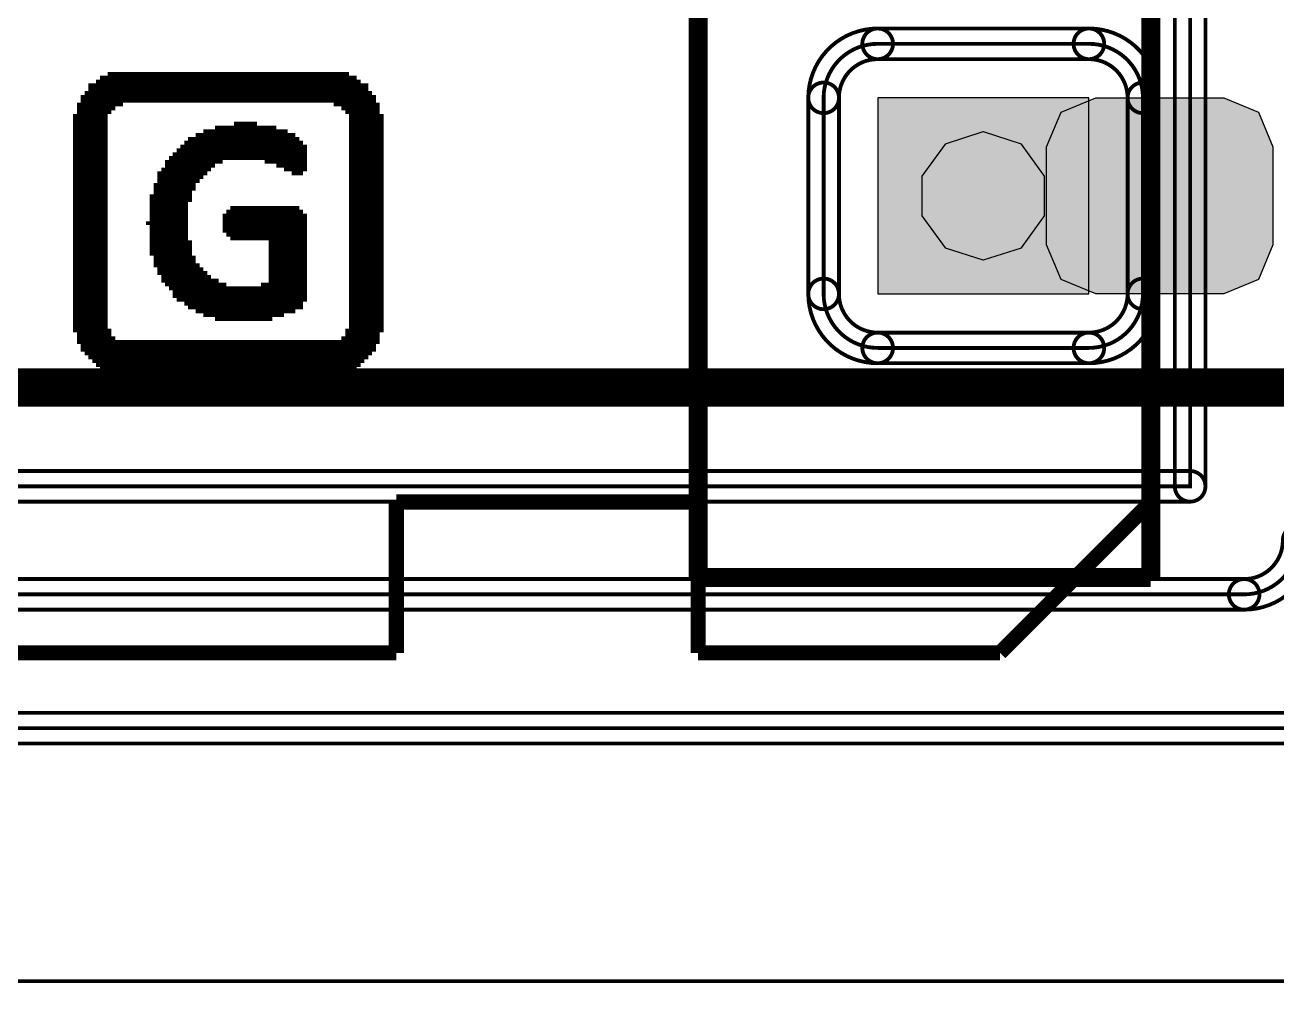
# Model space of a CAD drawing. Header units: millimetres. Extents: x -20.3 to 71.3, y -20.5 to 20.3.
# Drawn here: x 32.64 to 40.94, y -20.48 to -13.98 of the extents above; entities that cross this region are included whole.
import ezdxf

# ---------------------------------------------------------------- set-up
doc = ezdxf.new("R2010")
doc.units = ezdxf.units.MM
for name, color, linetype, true_color in [('Bottom Layer', 7, 'Continuous', 0x0000ff), ('Hole Layer', 7, 'Continuous', 0x222222), ('Top Layer', 7, 'Continuous', 0xff0000), ('Top Silkscreen Layer', 7, 'Continuous', 0xffcc00)]:
    doc.layers.add(name, color=color, linetype=linetype, true_color=true_color)

msp = doc.modelspace()

# ---------------------------------------------------------------- hatches: boundary and pattern name
at = {"layer": 'Bottom Layer'}
msp.add_hatch(color=256, dxfattribs=at).paths.add_polyline_path([(39.6891, -15.763), (39.6891, -14.463), (38.2891, -14.463), (38.2891, -15.763)])
at = {"layer": 'Hole Layer'}
msp.add_hatch(color=256, dxfattribs=at).paths.add_polyline_path([(38.9916, -15.538), (39.2414, -15.4569), (39.3958, -15.2444), (39.3958, -14.9817), (39.2414, -14.7692), (38.9916, -14.688), (38.9865, -14.688), (38.7367, -14.7692), (38.5823, -14.9817), (38.5823, -15.2444), (38.7367, -15.4569), (38.9865, -15.538)])
at = {"layer": 'Top Layer'}
for points in [[(39.6891, -15.763), (39.6891, -14.463), (38.2891, -14.463), (38.2891, -15.763)], [(40.9091, -15.438), (40.8139, -15.6678), (40.5841, -15.763), (39.7341, -15.763), (39.5043, -15.6678), (39.4091, -15.438), (39.4091, -14.788), (39.5043, -14.5582), (39.7341, -14.463), (40.5841, -14.463), (40.8139, -14.5582), (40.9091, -14.788)]]:
    msp.add_hatch(color=256, dxfattribs=at).paths.add_polyline_path(points)

# ---------------------------------------------------------------- linework, layer by layer
at = {"layer": 'Bottom Layer', "const_width": 0.0254}
for points in [[(-20.32, 20.32), (71.1201, 20.32), (71.1201, -20.193), (71.2471, -20.32), (-20.066, -20.32), (-20.193, -20.447)], [(19.0762, -17.0389), (19.0762, 16.2449), (40.3599, 16.2449), (40.3599, -17.0389)]]:
    msp.add_lwpolyline(points, close=True, dxfattribs=at)
for points in [[(-0.0001, -18.6419, -0.414214), (-18.642, 0, -0.414188), (-0.0019, 18.6419), (0.3915, 18.6378), (0.3915, 18.6378, 0.0013), (0.3933, 18.6377), (0.3935, 18.6377, 0.0013), (0.3953, 18.6377, 0.037953), (0.4494, 18.6419), (49.9992, 18.6419), (50.1659, 18.6411, -0.411609), (68.6419, 0, -0.414214), (50, -18.6419, -0.000105), (49.9923, -18.6418), (49.9603, -18.6418), (49.9602, -18.6418, 0.000262), (49.9599, -18.6418, 0.004211), (49.9538, -18.6419), (0, -18.6419)], [(40.2583, 16.2449, -1), (40.4615, 16.2449), (40.4615, -17.0389, -1), (40.2583, -17.0389)], [(37.8293, -14.463, -0.414214), (38.2891, -14.0033, -1), (38.2891, -14.2065, 0.414214), (38.0325, -14.463, -1)], [(38.2891, -14.2065, -1), (38.2891, -14.0033), (39.6891, -14.0033, -1), (39.6891, -14.2065)], [(38.2891, -14.2065, -1), (38.2891, -14.0033), (38.2891, -14.0033, -1), (38.2891, -14.2065)], [(39.6891, -14.0033, -0.414214), (40.1488, -14.463, -1), (39.9456, -14.463, 0.414214), (39.6891, -14.2065, -1)], [(37.9309, -15.763, 0.414214), (38.2891, -16.1212), (39.6891, -16.1212), (39.6891, -16.1212, 0.414214), (40.0472, -15.763), (40.0472, -14.463, 0.414214), (39.6891, -14.1049), (38.2891, -14.1049), (38.2891, -14.1049, 0.414214), (37.9309, -14.463)], [(37.8293, -14.463, -1), (38.0325, -14.463), (38.0325, -15.763, -1), (37.8293, -15.763)], [(40.1488, -15.763, -1), (39.9456, -15.763), (39.9456, -14.463, -1), (40.1488, -14.463)], [(38.2891, -16.2228, -0.414214), (37.8293, -15.763, -1), (38.0325, -15.763, 0.414214), (38.2891, -16.0196, -1)], [(40.1488, -15.763, -0.414214), (39.6891, -16.2228, -1), (39.6891, -16.0196, 0.414214), (39.9456, -15.763, -1)], [(38.2891, -16.2228, -1), (38.2891, -16.0196), (39.6891, -16.0196, -1), (39.6891, -16.2228)], [(39.6891, -16.2228, -1), (39.6891, -16.0196), (39.6891, -16.0196, -1), (39.6891, -16.2228)], [(19.0762, -17.1405, -1), (19.0762, -16.9373), (40.3599, -16.9373, -1), (40.3599, -17.1405)], [(41.1778, -17.397, -0.414214), (40.7181, -17.8568, -1), (40.7181, -17.6536, 0.414214), (40.9746, -17.397, -1)], [(18.718, -17.8568, -1), (18.718, -17.6536), (40.7181, -17.6536, -1), (40.7181, -17.8568)], [(40.7181, -17.8568, -1), (40.7181, -17.6536), (40.7181, -17.6536, -1), (40.7181, -17.8568)], [(0, -18.7435, -1), (0, -18.5403), (49.9538, -18.5403, -1), (49.9538, -18.7435)]]:
    msp.add_lwpolyline(points, format="xyb", close=True, dxfattribs=at)
msp.add_lwpolyline([(18.718, -17.7552), (40.7181, -17.7552), (40.7181, -17.7552, 0.414214), (41.0762, -17.397), (41.0762, -17.397), (41.0762, 16.603), (41.0762, 16.603, 0.414214), (40.7181, 16.9612), (40.7181, 16.9612), (18.718, 16.9612)], format="xyb", dxfattribs=at)
at = {"layer": 'Bottom Layer'}
msp.add_lwpolyline([(39.6891, -15.763), (39.6891, -14.463), (38.2891, -14.463), (38.2891, -15.763)], close=True, dxfattribs=at)
at = {"layer": 'Hole Layer'}
msp.add_lwpolyline([(38.9916, -15.538), (39.2414, -15.4569), (39.3958, -15.2444), (39.3958, -14.9817), (39.2414, -14.7692), (38.9916, -14.688), (38.9865, -14.688), (38.7367, -14.7692), (38.5823, -14.9817), (38.5823, -15.2444), (38.7367, -15.4569), (38.9865, -15.538)], close=True, dxfattribs=at)
at = {"layer": 'Top Layer', "const_width": 0.0254}
msp.add_lwpolyline([(-20.193, 20.32), (71.2471, 20.32), (71.2471, -20.32), (-20.066, -20.32), (-20.193, -20.447)], close=True, dxfattribs=at)
for points in [[(-0.0001, -18.6419, -0.414214), (-18.642, 0, -0.414188), (-0.0019, 18.6419), (0.3915, 18.6378), (0.3915, 18.6378, 0.0013), (0.3933, 18.6377), (0.3935, 18.6377, 0.0013), (0.3953, 18.6377, 0.037953), (0.4494, 18.6419), (49.9992, 18.6419), (50.1659, 18.6411, -0.411609), (68.6419, 0, -0.414214), (50, -18.6419, -0.000105), (49.9923, -18.6418), (49.9603, -18.6418), (49.9602, -18.6418, 0.000262), (49.9599, -18.6418, 0.004211), (49.9538, -18.6419), (0, -18.6419)], [(41.1778, -17.397, -0.414214), (40.7181, -17.8568, -1), (40.7181, -17.6536, 0.414214), (40.9746, -17.397, -1)], [(18.718, -17.8568, -1), (18.718, -17.6536), (40.7181, -17.6536, -1), (40.7181, -17.8568)], [(40.7181, -17.8568, -1), (40.7181, -17.6536), (40.7181, -17.6536, -1), (40.7181, -17.8568)], [(0, -18.7435, -1), (0, -18.5403), (49.9538, -18.5403, -1), (49.9538, -18.7435)]]:
    msp.add_lwpolyline(points, format="xyb", close=True, dxfattribs=at)
msp.add_lwpolyline([(18.718, -17.7552), (40.7181, -17.7552), (40.7181, -17.7552, 0.414214), (41.0762, -17.397), (41.0762, -17.397), (41.0762, -16.8682), (41.9101, -16.8682), (41.9101, -16.8682, 0.414214), (42.3952, -16.383), (42.3952, -16.383), (42.3952, -15.4378, 0.189684), (42.573, -14.986, 0.378377), (41.992, -14.3282), (50.2921, -14.3282)], format="xyb", dxfattribs=at)
at = {"layer": 'Top Layer'}
for points in [[(39.6891, -15.763), (39.6891, -14.463), (38.2891, -14.463), (38.2891, -15.763)], [(40.9091, -15.438), (40.8139, -15.6678), (40.5841, -15.763), (39.7341, -15.763), (39.5043, -15.6678), (39.4091, -15.438), (39.4091, -14.788), (39.5043, -14.5582), (39.7341, -14.463), (40.5841, -14.463), (40.8139, -14.5582), (40.9091, -14.788)]]:
    msp.add_lwpolyline(points, close=True, dxfattribs=at)
at = {"layer": 'Top Layer', "const_width": 0.254}
msp.add_lwpolyline([(22.606, -16.383), (41.9101, -16.383)], dxfattribs=at)
at = {"layer": 'Top Silkscreen Layer'}
for points, const_width in [([(40.0991, -17.143), (40.0991, 14.857)], 0.1), ([(40.0991, -17.143), (40.0991, 14.857)], 0.1), ([(37.0991, -7.643), (37.0991, -17.6431)], 0.127), ([(37.0991, -7.643), (37.0991, -17.6431)], 0.127), ([(40.0991, -17.643), (40.0991, -7.643)], 0.127), ([(40.0991, -17.643), (40.0991, -7.643)], 0.127), ([(33.1091, -14.3544), (34.8617, -14.3544)], 0.0254), ([(33.1091, -14.3544), (34.8617, -14.3544)], 0.0254), ([(33.1345, -14.329), (34.8363, -14.329)], 0.0254), ([(33.1345, -14.329), (34.8363, -14.329)], 0.0254), ([(33.1853, -14.3036), (34.7855, -14.3036)], 0.0254), ([(33.1853, -14.3036), (34.7855, -14.3036)], 0.0254), ([(33.0329, -14.4306), (34.9379, -14.4306)], 0.0254), ([(33.0329, -14.4306), (34.9379, -14.4306)], 0.0254), ([(33.0583, -14.3798), (34.9125, -14.3798)], 0.0254), ([(33.0583, -14.3798), (34.9125, -14.3798)], 0.0254), ([(33.0583, -14.4052), (34.9125, -14.4052)], 0.0254), ([(33.0583, -14.4052), (34.9125, -14.4052)], 0.0254), ([(32.9821, -14.5068), (33.2869, -14.5068)], 0.0254), ([(32.9821, -14.5068), (33.2869, -14.5068)], 0.0254), ([(32.9821, -14.5322), (33.2361, -14.5322)], 0.0254), ([(32.9821, -14.5322), (33.2361, -14.5322)], 0.0254), ([(33.0075, -14.456), (34.9633, -14.456)], 0.0254), ([(33.0075, -14.456), (34.9633, -14.456)], 0.0254), ([(33.0075, -14.4814), (34.9633, -14.4814)], 0.0254), ([(33.0075, -14.4814), (34.9633, -14.4814)], 0.0254), ([(34.6839, -14.5068), (34.9887, -14.5068)], 0.0254), ([(34.6839, -14.5068), (34.9887, -14.5068)], 0.0254), ([(34.7347, -14.5322), (34.9887, -14.5322)], 0.0254), ([(34.7347, -14.5322), (34.9887, -14.5322)], 0.0254), ([(32.9567, -14.583), (33.1853, -14.583)], 0.0254), ([(32.9567, -14.583), (33.1853, -14.583)], 0.0254), ([(32.9567, -14.6084), (33.1853, -14.6084)], 0.0254), ([(32.9567, -14.6084), (33.1853, -14.6084)], 0.0254), ([(32.9821, -14.5576), (33.2107, -14.5576)], 0.0254), ([(32.9821, -14.5576), (33.2107, -14.5576)], 0.0254), ([(34.7601, -14.5576), (34.9887, -14.5576)], 0.0254), ([(34.7601, -14.5576), (34.9887, -14.5576)], 0.0254), ([(34.7855, -14.583), (35.0141, -14.583)], 0.0254), ([(34.7855, -14.583), (35.0141, -14.583)], 0.0254), ([(34.7855, -14.6084), (35.0141, -14.6084)], 0.0254), ([(34.7855, -14.6084), (35.0141, -14.6084)], 0.0254), ([(32.9567, -14.6338), (33.1853, -14.6338)], 0.0254), ([(32.9567, -14.6338), (33.1853, -14.6338)], 0.0254), ([(32.9567, -14.6592), (33.1853, -14.6592)], 0.0254), ([(32.9567, -14.6592), (33.1853, -14.6592)], 0.0254), ([(32.9567, -14.6846), (33.1853, -14.6846)], 0.0254), ([(32.9567, -14.6846), (33.1853, -14.6846)], 0.0254), ([(33.8203, -14.6846), (34.3791, -14.6846)], 0.0254), ([(33.8203, -14.6846), (34.3791, -14.6846)], 0.0254), ([(33.8965, -14.6592), (34.3029, -14.6592)], 0.0254), ([(33.8965, -14.6592), (34.3029, -14.6592)], 0.0254), ([(34.0235, -14.6338), (34.1759, -14.6338)], 0.0254), ([(34.0235, -14.6338), (34.1759, -14.6338)], 0.0254), ([(34.7855, -14.6338), (35.0141, -14.6338)], 0.0254), ([(34.7855, -14.6338), (35.0141, -14.6338)], 0.0254), ([(34.7855, -14.6592), (35.0141, -14.6592)], 0.0254), ([(34.7855, -14.6592), (35.0141, -14.6592)], 0.0254), ([(34.7855, -14.6846), (35.0141, -14.6846)], 0.0254), ([(34.7855, -14.6846), (35.0141, -14.6846)], 0.0254), ([(32.9567, -14.71), (33.1853, -14.71)], 0.0254), ([(32.9567, -14.71), (33.1853, -14.71)], 0.0254), ([(32.9567, -14.7354), (33.1853, -14.7354)], 0.0254), ([(32.9567, -14.7354), (33.1853, -14.7354)], 0.0254), ([(32.9567, -14.7608), (33.1853, -14.7608)], 0.0254), ([(32.9567, -14.7608), (33.1853, -14.7608)], 0.0254), ([(33.6933, -14.7608), (34.4807, -14.7608)], 0.0254), ([(33.6933, -14.7608), (34.4807, -14.7608)], 0.0254), ([(33.7187, -14.7354), (34.4553, -14.7354)], 0.0254), ([(33.7187, -14.7354), (34.4553, -14.7354)], 0.0254), ([(33.7695, -14.71), (34.4299, -14.71)], 0.0254), ([(33.7695, -14.71), (34.4299, -14.71)], 0.0254), ([(34.7855, -14.71), (35.0141, -14.71)], 0.0254), ([(34.7855, -14.71), (35.0141, -14.71)], 0.0254), ([(34.7855, -14.7354), (35.0141, -14.7354)], 0.0254), ([(34.7855, -14.7354), (35.0141, -14.7354)], 0.0254), ([(34.7855, -14.7608), (35.0141, -14.7608)], 0.0254), ([(34.7855, -14.7608), (35.0141, -14.7608)], 0.0254), ([(32.9567, -14.7862), (33.1853, -14.7862)], 0.0254), ([(32.9567, -14.7862), (33.1853, -14.7862)], 0.0254), ([(32.9567, -14.8116), (33.1853, -14.8116)], 0.0254), ([(32.9567, -14.8116), (33.1853, -14.8116)], 0.0254), ([(32.9567, -14.837), (33.1853, -14.837)], 0.0254), ([(32.9567, -14.837), (33.1853, -14.837)], 0.0254), ([(32.9567, -14.8624), (33.1853, -14.8624)], 0.0254), ([(32.9567, -14.8624), (33.1853, -14.8624)], 0.0254), ([(33.5917, -14.8624), (34.5061, -14.8624)], 0.0254), ([(33.5917, -14.8624), (34.5061, -14.8624)], 0.0254), ([(33.6171, -14.837), (34.5061, -14.837)], 0.0254), ([(33.6171, -14.837), (34.5061, -14.837)], 0.0254), ([(33.6425, -14.8116), (34.5061, -14.8116)], 0.0254), ([(33.6425, -14.8116), (34.5061, -14.8116)], 0.0254), ([(33.6679, -14.7862), (34.5061, -14.7862)], 0.0254), ([(33.6679, -14.7862), (34.5061, -14.7862)], 0.0254), ([(34.7855, -14.7862), (35.0141, -14.7862)], 0.0254), ([(34.7855, -14.7862), (35.0141, -14.7862)], 0.0254), ([(34.7855, -14.8116), (35.0141, -14.8116)], 0.0254), ([(34.7855, -14.8116), (35.0141, -14.8116)], 0.0254), ([(34.7855, -14.837), (35.0141, -14.837)], 0.0254), ([(34.7855, -14.837), (35.0141, -14.837)], 0.0254), ([(34.7855, -14.8624), (35.0141, -14.8624)], 0.0254), ([(34.7855, -14.8624), (35.0141, -14.8624)], 0.0254), ([(32.9567, -14.8878), (33.1853, -14.8878)], 0.0254), ([(32.9567, -14.8878), (33.1853, -14.8878)], 0.0254), ([(32.9567, -14.9132), (33.1853, -14.9132)], 0.0254), ([(32.9567, -14.9132), (33.1853, -14.9132)], 0.0254), ([(32.9567, -14.9386), (33.1853, -14.9386)], 0.0254), ([(32.9567, -14.9386), (33.1853, -14.9386)], 0.0254), ([(33.5409, -14.9386), (33.8711, -14.9386)], 0.0254), ([(33.5409, -14.9386), (33.8711, -14.9386)], 0.0254), ([(33.5663, -14.8878), (33.9473, -14.8878)], 0.0254), ([(33.5663, -14.8878), (33.9473, -14.8878)], 0.0254), ([(33.5663, -14.9132), (33.8965, -14.9132)], 0.0254), ([(33.5663, -14.9132), (33.8965, -14.9132)], 0.0254), ([(34.2267, -14.8878), (34.5061, -14.8878)], 0.0254), ([(34.2267, -14.8878), (34.5061, -14.8878)], 0.0254), ([(34.3029, -14.9132), (34.5061, -14.9132)], 0.0254), ([(34.3029, -14.9132), (34.5061, -14.9132)], 0.0254), ([(34.3537, -14.9386), (34.5061, -14.9386)], 0.0254), ([(34.3537, -14.9386), (34.5061, -14.9386)], 0.0254), ([(34.7855, -14.8878), (35.0141, -14.8878)], 0.0254), ([(34.7855, -14.8878), (35.0141, -14.8878)], 0.0254), ([(34.7855, -14.9132), (35.0141, -14.9132)], 0.0254), ([(34.7855, -14.9132), (35.0141, -14.9132)], 0.0254), ([(34.7855, -14.9386), (35.0141, -14.9386)], 0.0254), ([(34.7855, -14.9386), (35.0141, -14.9386)], 0.0254), ([(32.9567, -14.964), (33.1853, -14.964)], 0.0254), ([(32.9567, -14.964), (33.1853, -14.964)], 0.0254), ([(32.9567, -14.9894), (33.1853, -14.9894)], 0.0254), ([(32.9567, -14.9894), (33.1853, -14.9894)], 0.0254), ([(32.9567, -15.0148), (33.1853, -15.0148)], 0.0254), ([(32.9567, -15.0148), (33.1853, -15.0148)], 0.0254), ([(33.5155, -14.964), (33.8457, -14.964)], 0.0254), ([(33.5155, -14.964), (33.8457, -14.964)], 0.0254), ([(33.5155, -14.9894), (33.8203, -14.9894)], 0.0254), ([(33.5155, -14.9894), (33.8203, -14.9894)], 0.0254), ([(33.5155, -15.0148), (33.7949, -15.0148)], 0.0254), ([(33.5155, -15.0148), (33.7949, -15.0148)], 0.0254), ([(34.4045, -14.964), (34.4807, -14.964)], 0.0254), ([(34.4045, -14.964), (34.4807, -14.964)], 0.0254), ([(34.7855, -14.964), (35.0141, -14.964)], 0.0254), ([(34.7855, -14.964), (35.0141, -14.964)], 0.0254), ([(34.7855, -14.9894), (35.0141, -14.9894)], 0.0254), ([(34.7855, -14.9894), (35.0141, -14.9894)], 0.0254), ([(34.7855, -15.0148), (35.0141, -15.0148)], 0.0254), ([(34.7855, -15.0148), (35.0141, -15.0148)], 0.0254), ([(32.9567, -15.0402), (33.1853, -15.0402)], 0.0254), ([(32.9567, -15.0402), (33.1853, -15.0402)], 0.0254), ([(32.9567, -15.0656), (33.1853, -15.0656)], 0.0254), ([(32.9567, -15.0656), (33.1853, -15.0656)], 0.0254), ([(32.9567, -15.091), (33.1853, -15.091)], 0.0254), ([(32.9567, -15.091), (33.1853, -15.091)], 0.0254), ([(33.4901, -15.0402), (33.7695, -15.0402)], 0.0254), ([(33.4901, -15.0402), (33.7695, -15.0402)], 0.0254), ([(33.4901, -15.0656), (33.7695, -15.0656)], 0.0254), ([(33.4901, -15.0656), (33.7695, -15.0656)], 0.0254), ([(33.4901, -15.091), (33.7441, -15.091)], 0.0254), ([(33.4901, -15.091), (33.7441, -15.091)], 0.0254), ([(34.7855, -15.0402), (35.0141, -15.0402)], 0.0254), ([(34.7855, -15.0402), (35.0141, -15.0402)], 0.0254), ([(34.7855, -15.0656), (35.0141, -15.0656)], 0.0254), ([(34.7855, -15.0656), (35.0141, -15.0656)], 0.0254), ([(34.7855, -15.091), (35.0141, -15.091)], 0.0254), ([(34.7855, -15.091), (35.0141, -15.091)], 0.0254), ([(32.9567, -15.1164), (33.1853, -15.1164)], 0.0254), ([(32.9567, -15.1164), (33.1853, -15.1164)], 0.0254), ([(32.9567, -15.1418), (33.1853, -15.1418)], 0.0254), ([(32.9567, -15.1418), (33.1853, -15.1418)], 0.0254), ([(32.9567, -15.1672), (33.1853, -15.1672)], 0.0254), ([(32.9567, -15.1672), (33.1853, -15.1672)], 0.0254), ([(32.9567, -15.1926), (33.1853, -15.1926)], 0.0254), ([(32.9567, -15.1926), (33.1853, -15.1926)], 0.0254), ([(33.4647, -15.1164), (33.7441, -15.1164)], 0.0254), ([(33.4647, -15.1164), (33.7441, -15.1164)], 0.0254), ([(33.4647, -15.1418), (33.7441, -15.1418)], 0.0254), ([(33.4647, -15.1418), (33.7441, -15.1418)], 0.0254), ([(33.4647, -15.1672), (33.7187, -15.1672)], 0.0254), ([(33.4647, -15.1672), (33.7187, -15.1672)], 0.0254), ([(33.4647, -15.1926), (33.7187, -15.1926)], 0.0254), ([(33.4647, -15.1926), (33.7187, -15.1926)], 0.0254), ([(33.9981, -15.1926), (34.4553, -15.1926)], 0.0254), ([(33.9981, -15.1926), (34.4553, -15.1926)], 0.0254), ([(34.7855, -15.1164), (35.0141, -15.1164)], 0.0254), ([(34.7855, -15.1164), (35.0141, -15.1164)], 0.0254), ([(34.7855, -15.1418), (35.0141, -15.1418)], 0.0254), ([(34.7855, -15.1418), (35.0141, -15.1418)], 0.0254), ([(34.7855, -15.1672), (35.0141, -15.1672)], 0.0254), ([(34.7855, -15.1672), (35.0141, -15.1672)], 0.0254), ([(34.7855, -15.1926), (35.0141, -15.1926)], 0.0254), ([(34.7855, -15.1926), (35.0141, -15.1926)], 0.0254), ([(32.9567, -15.218), (33.1853, -15.218)], 0.0254), ([(32.9567, -15.218), (33.1853, -15.218)], 0.0254), ([(32.9567, -15.2434), (33.1853, -15.2434)], 0.0254), ([(32.9567, -15.2434), (33.1853, -15.2434)], 0.0254), ([(32.9567, -15.2688), (33.1853, -15.2688)], 0.0254), ([(32.9567, -15.2688), (33.1853, -15.2688)], 0.0254), ([(33.4647, -15.218), (33.7187, -15.218)], 0.0254), ([(33.4647, -15.218), (33.7187, -15.218)], 0.0254), ([(33.4647, -15.2434), (33.7187, -15.2434)], 0.0254), ([(33.4647, -15.2434), (33.7187, -15.2434)], 0.0254), ([(33.4647, -15.2688), (33.7187, -15.2688)], 0.0254), ([(33.4647, -15.2688), (33.7187, -15.2688)], 0.0254), ([(33.9473, -15.2434), (34.5061, -15.2434)], 0.0254), ([(33.9473, -15.2434), (34.5061, -15.2434)], 0.0254), ([(33.9473, -15.2688), (34.5061, -15.2688)], 0.0254), ([(33.9473, -15.2688), (34.5061, -15.2688)], 0.0254), ([(33.9727, -15.218), (34.4807, -15.218)], 0.0254), ([(33.9727, -15.218), (34.4807, -15.218)], 0.0254), ([(34.7855, -15.218), (35.0141, -15.218)], 0.0254), ([(34.7855, -15.218), (35.0141, -15.218)], 0.0254), ([(34.7855, -15.2434), (35.0141, -15.2434)], 0.0254), ([(34.7855, -15.2434), (35.0141, -15.2434)], 0.0254), ([(34.7855, -15.2688), (35.0141, -15.2688)], 0.0254), ([(34.7855, -15.2688), (35.0141, -15.2688)], 0.0254), ([(32.9567, -15.2942), (33.1853, -15.2942)], 0.0254), ([(32.9567, -15.2942), (33.1853, -15.2942)], 0.0254), ([(32.9567, -15.3196), (33.1853, -15.3196)], 0.0254), ([(32.9567, -15.3196), (33.1853, -15.3196)], 0.0254), ([(32.9567, -15.345), (33.1853, -15.345)], 0.0254), ([(32.9567, -15.345), (33.1853, -15.345)], 0.0254), ([(33.4393, -15.2942), (33.7187, -15.2942)], 0.0254), ([(33.4393, -15.2942), (33.7187, -15.2942)], 0.0254), ([(33.4647, -15.3196), (33.7187, -15.3196)], 0.0254), ([(33.4647, -15.3196), (33.7187, -15.3196)], 0.0254), ([(33.4647, -15.345), (33.7187, -15.345)], 0.0254), ([(33.4647, -15.345), (33.7187, -15.345)], 0.0254), ([(33.9473, -15.2942), (34.5061, -15.2942)], 0.0254), ([(33.9473, -15.2942), (34.5061, -15.2942)], 0.0254), ([(33.9473, -15.3196), (34.5061, -15.3196)], 0.0254), ([(33.9473, -15.3196), (34.5061, -15.3196)], 0.0254), ([(33.9473, -15.345), (34.5061, -15.345)], 0.0254), ([(33.9473, -15.345), (34.5061, -15.345)], 0.0254), ([(34.7855, -15.2942), (35.0141, -15.2942)], 0.0254), ([(34.7855, -15.2942), (35.0141, -15.2942)], 0.0254), ([(34.7855, -15.3196), (35.0141, -15.3196)], 0.0254), ([(34.7855, -15.3196), (35.0141, -15.3196)], 0.0254), ([(34.7855, -15.345), (35.0141, -15.345)], 0.0254), ([(34.7855, -15.345), (35.0141, -15.345)], 0.0254), ([(32.9567, -15.3704), (33.1853, -15.3704)], 0.0254), ([(32.9567, -15.3704), (33.1853, -15.3704)], 0.0254), ([(32.9567, -15.3958), (33.1853, -15.3958)], 0.0254), ([(32.9567, -15.3958), (33.1853, -15.3958)], 0.0254), ([(32.9567, -15.4212), (33.1853, -15.4212)], 0.0254), ([(32.9567, -15.4212), (33.1853, -15.4212)], 0.0254), ([(33.4647, -15.3704), (33.7187, -15.3704)], 0.0254), ([(33.4647, -15.3704), (33.7187, -15.3704)], 0.0254), ([(33.4647, -15.3958), (33.7187, -15.3958)], 0.0254), ([(33.4647, -15.3958), (33.7187, -15.3958)], 0.0254), ([(33.4647, -15.4212), (33.7441, -15.4212)], 0.0254), ([(33.4647, -15.4212), (33.7441, -15.4212)], 0.0254), ([(33.9727, -15.3704), (34.5061, -15.3704)], 0.0254), ([(33.9727, -15.3704), (34.5061, -15.3704)], 0.0254), ([(33.9981, -15.3958), (34.5061, -15.3958)], 0.0254), ([(33.9981, -15.3958), (34.5061, -15.3958)], 0.0254), ([(34.2521, -15.4212), (34.5061, -15.4212)], 0.0254), ([(34.2521, -15.4212), (34.5061, -15.4212)], 0.0254), ([(34.7855, -15.3704), (35.0141, -15.3704)], 0.0254), ([(34.7855, -15.3704), (35.0141, -15.3704)], 0.0254), ([(34.7855, -15.3958), (35.0141, -15.3958)], 0.0254), ([(34.7855, -15.3958), (35.0141, -15.3958)], 0.0254), ([(34.7855, -15.4212), (35.0141, -15.4212)], 0.0254), ([(34.7855, -15.4212), (35.0141, -15.4212)], 0.0254), ([(32.9567, -15.4466), (33.1853, -15.4466)], 0.0254), ([(32.9567, -15.4466), (33.1853, -15.4466)], 0.0254), ([(32.9567, -15.472), (33.1853, -15.472)], 0.0254), ([(32.9567, -15.472), (33.1853, -15.472)], 0.0254), ([(32.9567, -15.4974), (33.1853, -15.4974)], 0.0254), ([(32.9567, -15.4974), (33.1853, -15.4974)], 0.0254), ([(32.9567, -15.5228), (33.1853, -15.5228)], 0.0254), ([(32.9567, -15.5228), (33.1853, -15.5228)], 0.0254), ([(33.4647, -15.4466), (33.7441, -15.4466)], 0.0254), ([(33.4647, -15.4466), (33.7441, -15.4466)], 0.0254), ([(33.4647, -15.472), (33.7441, -15.472)], 0.0254), ([(33.4647, -15.472), (33.7441, -15.472)], 0.0254), ([(33.4647, -15.4974), (33.7441, -15.4974)], 0.0254), ([(33.4647, -15.4974), (33.7441, -15.4974)], 0.0254), ([(33.4901, -15.5228), (33.7695, -15.5228)], 0.0254), ([(33.4901, -15.5228), (33.7695, -15.5228)], 0.0254), ([(34.2521, -15.4466), (34.5061, -15.4466)], 0.0254), ([(34.2521, -15.4466), (34.5061, -15.4466)], 0.0254), ([(34.2521, -15.472), (34.5061, -15.472)], 0.0254), ([(34.2521, -15.472), (34.5061, -15.472)], 0.0254), ([(34.2521, -15.4974), (34.5061, -15.4974)], 0.0254), ([(34.2521, -15.4974), (34.5061, -15.4974)], 0.0254), ([(34.2521, -15.5228), (34.5061, -15.5228)], 0.0254), ([(34.2521, -15.5228), (34.5061, -15.5228)], 0.0254), ([(34.7855, -15.4466), (35.0141, -15.4466)], 0.0254), ([(34.7855, -15.4466), (35.0141, -15.4466)], 0.0254), ([(34.7855, -15.472), (35.0141, -15.472)], 0.0254), ([(34.7855, -15.472), (35.0141, -15.472)], 0.0254), ([(34.7855, -15.4974), (35.0141, -15.4974)], 0.0254), ([(34.7855, -15.4974), (35.0141, -15.4974)], 0.0254), ([(34.7855, -15.5228), (35.0141, -15.5228)], 0.0254), ([(34.7855, -15.5228), (35.0141, -15.5228)], 0.0254), ([(32.9567, -15.5482), (33.1853, -15.5482)], 0.0254), ([(32.9567, -15.5482), (33.1853, -15.5482)], 0.0254), ([(32.9567, -15.5736), (33.1853, -15.5736)], 0.0254), ([(32.9567, -15.5736), (33.1853, -15.5736)], 0.0254), ([(32.9567, -15.599), (33.1853, -15.599)], 0.0254), ([(32.9567, -15.599), (33.1853, -15.599)], 0.0254), ([(33.4901, -15.5482), (33.7695, -15.5482)], 0.0254), ([(33.4901, -15.5482), (33.7695, -15.5482)], 0.0254), ([(33.4901, -15.5736), (33.7949, -15.5736)], 0.0254), ([(33.4901, -15.5736), (33.7949, -15.5736)], 0.0254), ([(33.5155, -15.599), (33.8203, -15.599)], 0.0254), ([(33.5155, -15.599), (33.8203, -15.599)], 0.0254), ([(34.2521, -15.5482), (34.5061, -15.5482)], 0.0254), ([(34.2521, -15.5482), (34.5061, -15.5482)], 0.0254), ([(34.2521, -15.5736), (34.5061, -15.5736)], 0.0254), ([(34.2521, -15.5736), (34.5061, -15.5736)], 0.0254), ([(34.2521, -15.599), (34.5061, -15.599)], 0.0254), ([(34.2521, -15.599), (34.5061, -15.599)], 0.0254), ([(34.7855, -15.5482), (35.0141, -15.5482)], 0.0254), ([(34.7855, -15.5482), (35.0141, -15.5482)], 0.0254), ([(34.7855, -15.5736), (35.0141, -15.5736)], 0.0254), ([(34.7855, -15.5736), (35.0141, -15.5736)], 0.0254), ([(34.7855, -15.599), (35.0141, -15.599)], 0.0254), ([(34.7855, -15.599), (35.0141, -15.599)], 0.0254), ([(32.9567, -15.6244), (33.1853, -15.6244)], 0.0254), ([(32.9567, -15.6244), (33.1853, -15.6244)], 0.0254), ([(32.9567, -15.6498), (33.1853, -15.6498)], 0.0254), ([(32.9567, -15.6498), (33.1853, -15.6498)], 0.0254), ([(32.9567, -15.6752), (33.1853, -15.6752)], 0.0254), ([(32.9567, -15.6752), (33.1853, -15.6752)], 0.0254), ([(33.5155, -15.6244), (33.8457, -15.6244)], 0.0254), ([(33.5155, -15.6244), (33.8457, -15.6244)], 0.0254), ([(33.5409, -15.6498), (33.8711, -15.6498)], 0.0254), ([(33.5409, -15.6498), (33.8711, -15.6498)], 0.0254), ([(33.5409, -15.6752), (33.9219, -15.6752)], 0.0254), ([(33.5409, -15.6752), (33.9219, -15.6752)], 0.0254), ([(34.2521, -15.6244), (34.5061, -15.6244)], 0.0254), ([(34.2521, -15.6244), (34.5061, -15.6244)], 0.0254), ([(34.2521, -15.6498), (34.5061, -15.6498)], 0.0254), ([(34.2521, -15.6498), (34.5061, -15.6498)], 0.0254), ([(34.2521, -15.6752), (34.5061, -15.6752)], 0.0254), ([(34.2521, -15.6752), (34.5061, -15.6752)], 0.0254), ([(34.7855, -15.6244), (35.0141, -15.6244)], 0.0254), ([(34.7855, -15.6244), (35.0141, -15.6244)], 0.0254), ([(34.7855, -15.6498), (35.0141, -15.6498)], 0.0254), ([(34.7855, -15.6498), (35.0141, -15.6498)], 0.0254), ([(34.7855, -15.6752), (35.0141, -15.6752)], 0.0254), ([(34.7855, -15.6752), (35.0141, -15.6752)], 0.0254), ([(32.9567, -15.7006), (33.1853, -15.7006)], 0.0254), ([(32.9567, -15.7006), (33.1853, -15.7006)], 0.0254), ([(32.9567, -15.726), (33.1853, -15.726)], 0.0254), ([(32.9567, -15.726), (33.1853, -15.726)], 0.0254), ([(32.9567, -15.7514), (33.1853, -15.7514)], 0.0254), ([(32.9567, -15.7514), (33.1853, -15.7514)], 0.0254), ([(32.9567, -15.7768), (33.1853, -15.7768)], 0.0254), ([(32.9567, -15.7768), (33.1853, -15.7768)], 0.0254), ([(33.5663, -15.7006), (33.9727, -15.7006)], 0.0254), ([(33.5663, -15.7006), (33.9727, -15.7006)], 0.0254), ([(33.5917, -15.726), (34.5061, -15.726)], 0.0254), ([(33.5917, -15.726), (34.5061, -15.726)], 0.0254), ([(33.6171, -15.7514), (34.5061, -15.7514)], 0.0254), ([(33.6171, -15.7514), (34.5061, -15.7514)], 0.0254), ([(33.6171, -15.7768), (34.5061, -15.7768)], 0.0254), ([(33.6171, -15.7768), (34.5061, -15.7768)], 0.0254), ([(34.2013, -15.7006), (34.5061, -15.7006)], 0.0254), ([(34.2013, -15.7006), (34.5061, -15.7006)], 0.0254), ([(34.7855, -15.7006), (35.0141, -15.7006)], 0.0254), ([(34.7855, -15.7006), (35.0141, -15.7006)], 0.0254), ([(34.7855, -15.726), (35.0141, -15.726)], 0.0254), ([(34.7855, -15.726), (35.0141, -15.726)], 0.0254), ([(34.7855, -15.7514), (35.0141, -15.7514)], 0.0254), ([(34.7855, -15.7514), (35.0141, -15.7514)], 0.0254), ([(34.7855, -15.7768), (35.0141, -15.7768)], 0.0254), ([(34.7855, -15.7768), (35.0141, -15.7768)], 0.0254), ([(32.9567, -15.8022), (33.1853, -15.8022)], 0.0254), ([(32.9567, -15.8022), (33.1853, -15.8022)], 0.0254), ([(32.9567, -15.8276), (33.1853, -15.8276)], 0.0254), ([(32.9567, -15.8276), (33.1853, -15.8276)], 0.0254), ([(32.9567, -15.853), (33.1853, -15.853)], 0.0254), ([(32.9567, -15.853), (33.1853, -15.853)], 0.0254), ([(33.6425, -15.8022), (34.5061, -15.8022)], 0.0254), ([(33.6425, -15.8022), (34.5061, -15.8022)], 0.0254), ([(33.6933, -15.8276), (34.4807, -15.8276)], 0.0254), ([(33.6933, -15.8276), (34.4807, -15.8276)], 0.0254), ([(33.7187, -15.853), (34.4807, -15.853)], 0.0254), ([(33.7187, -15.853), (34.4807, -15.853)], 0.0254), ([(34.7855, -15.8022), (35.0141, -15.8022)], 0.0254), ([(34.7855, -15.8022), (35.0141, -15.8022)], 0.0254), ([(34.7855, -15.8276), (35.0141, -15.8276)], 0.0254), ([(34.7855, -15.8276), (35.0141, -15.8276)], 0.0254), ([(34.7855, -15.853), (35.0141, -15.853)], 0.0254), ([(34.7855, -15.853), (35.0141, -15.853)], 0.0254), ([(32.9567, -15.8784), (33.1853, -15.8784)], 0.0254), ([(32.9567, -15.8784), (33.1853, -15.8784)], 0.0254), ([(32.9567, -15.9038), (33.1853, -15.9038)], 0.0254), ([(32.9567, -15.9038), (33.1853, -15.9038)], 0.0254), ([(32.9567, -15.9292), (33.1853, -15.9292)], 0.0254), ([(32.9567, -15.9292), (33.1853, -15.9292)], 0.0254), ([(33.7695, -15.8784), (34.4299, -15.8784)], 0.0254), ([(33.7695, -15.8784), (34.4299, -15.8784)], 0.0254), ([(33.8203, -15.9038), (34.3537, -15.9038)], 0.0254), ([(33.8203, -15.9038), (34.3537, -15.9038)], 0.0254), ([(33.8965, -15.9292), (34.2775, -15.9292)], 0.0254), ([(33.8965, -15.9292), (34.2775, -15.9292)], 0.0254), ([(34.7855, -15.8784), (35.0141, -15.8784)], 0.0254), ([(34.7855, -15.8784), (35.0141, -15.8784)], 0.0254), ([(34.7855, -15.9038), (35.0141, -15.9038)], 0.0254), ([(34.7855, -15.9038), (35.0141, -15.9038)], 0.0254), ([(34.7855, -15.9292), (35.0141, -15.9292)], 0.0254), ([(34.7855, -15.9292), (35.0141, -15.9292)], 0.0254), ([(32.9567, -15.9546), (33.1853, -15.9546)], 0.0254), ([(32.9567, -15.9546), (33.1853, -15.9546)], 0.0254), ([(32.9567, -15.98), (33.1853, -15.98)], 0.0254), ([(32.9567, -15.98), (33.1853, -15.98)], 0.0254), ([(32.9567, -16.0054), (33.2107, -16.0054)], 0.0254), ([(32.9567, -16.0054), (33.2107, -16.0054)], 0.0254), ([(34.7601, -16.0054), (35.0141, -16.0054)], 0.0254), ([(34.7601, -16.0054), (35.0141, -16.0054)], 0.0254), ([(34.7855, -15.9546), (35.0141, -15.9546)], 0.0254), ([(34.7855, -15.9546), (35.0141, -15.9546)], 0.0254), ([(34.7855, -15.98), (35.0141, -15.98)], 0.0254), ([(34.7855, -15.98), (35.0141, -15.98)], 0.0254), ([(32.9821, -16.0308), (33.2107, -16.0308)], 0.0254), ([(32.9821, -16.0308), (33.2107, -16.0308)], 0.0254), ([(32.9821, -16.0562), (33.2361, -16.0562)], 0.0254), ([(32.9821, -16.0562), (33.2361, -16.0562)], 0.0254), ([(32.9821, -16.0816), (34.9887, -16.0816)], 0.0254), ([(32.9821, -16.0816), (34.9887, -16.0816)], 0.0254), ([(33.0075, -16.107), (34.9633, -16.107)], 0.0254), ([(33.0075, -16.107), (34.9633, -16.107)], 0.0254), ([(34.7347, -16.0562), (34.9887, -16.0562)], 0.0254), ([(34.7347, -16.0562), (34.9887, -16.0562)], 0.0254), ([(34.7601, -16.0308), (34.9887, -16.0308)], 0.0254), ([(34.7601, -16.0308), (34.9887, -16.0308)], 0.0254), ([(33.0075, -16.1324), (34.9633, -16.1324)], 0.0254), ([(33.0075, -16.1324), (34.9633, -16.1324)], 0.0254), ([(33.0329, -16.1578), (34.9379, -16.1578)], 0.0254), ([(33.0329, -16.1578), (34.9379, -16.1578)], 0.0254), ([(33.0583, -16.1832), (34.9125, -16.1832)], 0.0254), ([(33.0583, -16.1832), (34.9125, -16.1832)], 0.0254), ([(33.0837, -16.2086), (34.8871, -16.2086)], 0.0254), ([(33.0837, -16.2086), (34.8871, -16.2086)], 0.0254), ([(33.1091, -16.234), (34.8617, -16.234)], 0.0254), ([(33.1091, -16.234), (34.8617, -16.234)], 0.0254), ([(33.1345, -16.2594), (34.8363, -16.2594)], 0.0254), ([(33.1345, -16.2594), (34.8363, -16.2594)], 0.0254), ([(33.1853, -16.2848), (34.7855, -16.2848)], 0.0254), ([(33.1853, -16.2848), (34.7855, -16.2848)], 0.0254), ([(35.0991, -18.143), (35.0991, -17.143)], 0.1), ([(35.0991, -17.143), (37.0991, -17.143)], 0.1), ([(35.0991, -18.143), (35.0991, -17.143)], 0.1), ([(35.0991, -17.143), (37.0991, -17.143)], 0.1), ([(37.0991, -17.143), (37.0991, -18.143)], 0.1), ([(37.0991, -17.143), (37.0991, -18.143)], 0.1), ([(39.0991, -18.143), (40.0991, -17.143)], 0.1), ([(39.0991, -18.143), (40.0991, -17.143)], 0.1), ([(37.0991, -17.6431), (40.0991, -17.643)], 0.127), ([(37.0991, -17.6431), (40.0991, -17.643)], 0.127), ([(25.0991, -18.143), (35.0991, -18.143)], 0.1), ([(25.0991, -18.143), (35.0991, -18.143)], 0.1), ([(37.0991, -18.143), (39.0991, -18.143)], 0.1), ([(37.0991, -18.143), (39.0991, -18.143)], 0.1)]:
    msp.add_lwpolyline(points, dxfattribs=dict(at, const_width=const_width))

doc.saveas('drawing.dxf')
